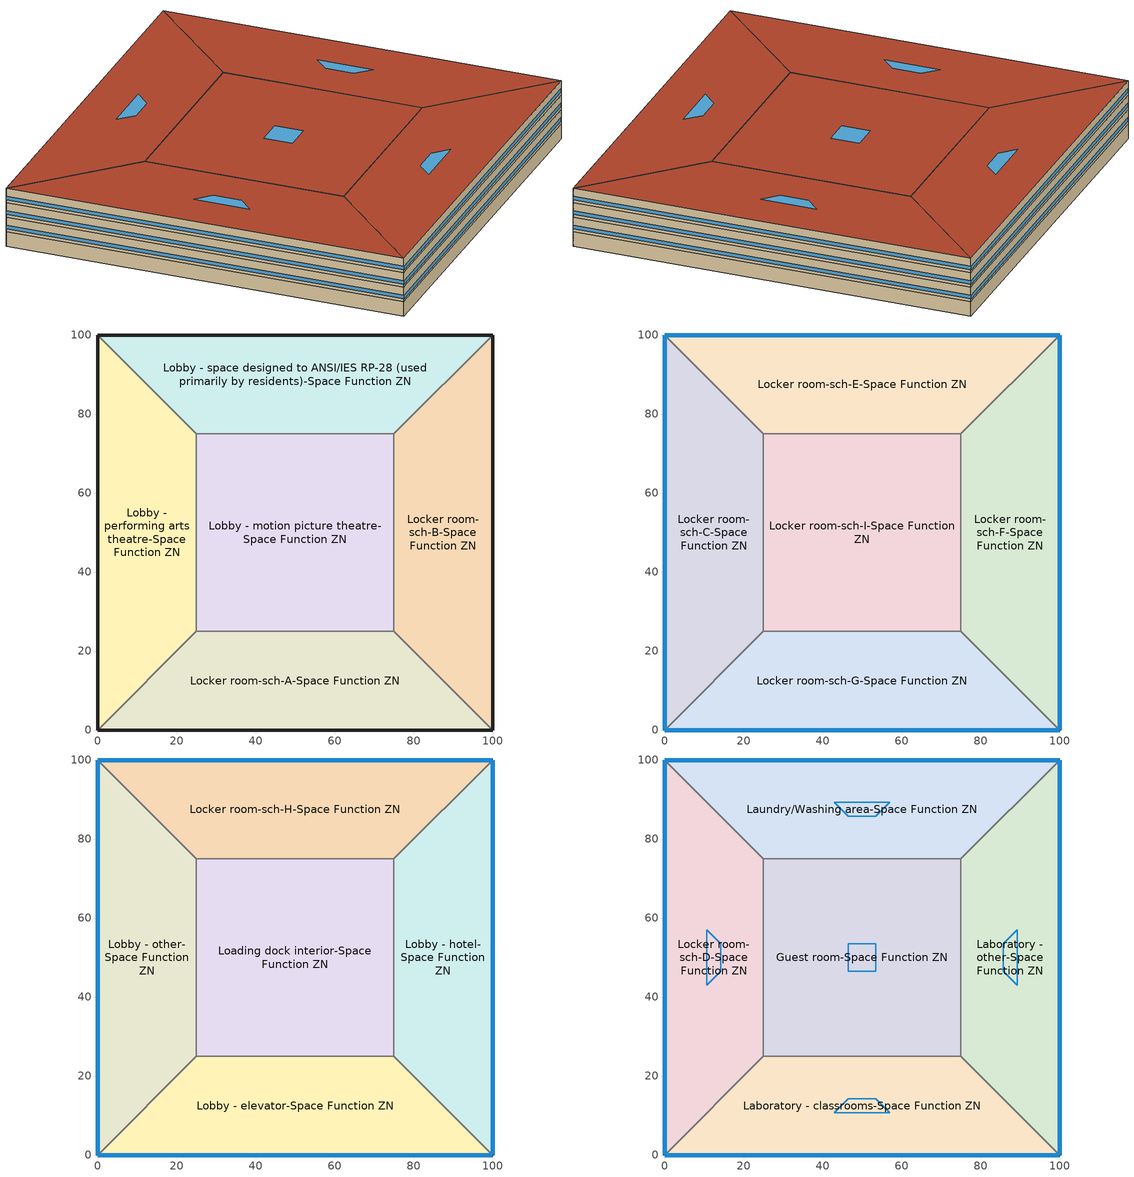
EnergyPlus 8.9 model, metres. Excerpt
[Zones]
Lobby - motion picture theatre-Space Function ZN
 floor ground (BTAP-Grnd-Floor-Mass:U-0.757): 25,25 25,75 75,75 75,25 z0
 wall to Lobby - performing arts theatre-Space Function ZN (BTAP-Int-Wall): 25,75 25,25 z0:3.8
 wall to Lobby - space designed to ANSI/IES RP-28 (used primarily by residents)-Space Function ZN (BTAP-Int-Wall): 75,75 25,75 z0:3.8
 wall to Locker room-sch-B-Space Function ZN (BTAP-Int-Wall): 75,25 75,75 z0:3.8
 wall to Locker room-sch-A-Space Function ZN (BTAP-Int-Wall): 25,25 75,25 z0:3.8
Lobby - performing arts theatre-Space Function ZN
 floor ground (BTAP-Grnd-Floor-Mass:U-0.757): 0,0 0,100 25,75 25,25 z0
 wall ground (BTAP-Grnd-Wall-Mass:U-0.284): 0,100 0,0 z0:3.8
 wall to Lobby - space designed to ANSI/IES RP-28 (used primarily by residents)-Space Function ZN (BTAP-Int-Wall): 25,75 0,100 z0:3.8
 wall to Locker room-sch-A-Space Function ZN (BTAP-Int-Wall): 0,0 25,25 z0:3.8
Lobby - space designed to ANSI/IES RP-28 (used primarily by residents)-Space Function ZN
 floor ground (BTAP-Grnd-Floor-Mass:U-0.757): 0,100 100,100 75,75 25,75 z0
 wall ground (BTAP-Grnd-Wall-Mass:U-0.284): 100,100 0,100 z0:3.8
 wall to Locker room-sch-B-Space Function ZN (BTAP-Int-Wall): 75,75 100,100 z0:3.8
Locker room-sch-A-Space Function ZN
 floor ground (BTAP-Grnd-Floor-Mass:U-0.757): 100,0 0,0 25,25 75,25 z0
 wall ground (BTAP-Grnd-Wall-Mass:U-0.284): 0,0 100,0 z0:3.8
 wall to Locker room-sch-B-Space Function ZN (BTAP-Int-Wall): 100,0 75,25 z0:3.8
Locker room-sch-B-Space Function ZN
 floor ground (BTAP-Grnd-Floor-Mass:U-0.757): 100,100 100,0 75,25 75,75 z0
 wall ground (BTAP-Grnd-Wall-Mass:U-0.284): 100,0 100,100 z0:3.8
Locker room-sch-C-Space Function ZN
 floor to Lobby - performing arts theatre-Space Function ZN (BTAP-Int-Floor): 0,0 0,100 25,75 25,25 z3.8
 wall outside (BTAP-Ext-Wall-Mass:U-0.21): 0,100 0,0 z3.8:7.6
 wall to Locker room-sch-E-Space Function ZN (BTAP-Int-Wall): 25,75 0,100 z3.8:7.6
 wall to Locker room-sch-I-Space Function ZN (BTAP-Int-Wall): 25,25 25,75 z3.8:7.6
 wall to Locker room-sch-G-Space Function ZN (BTAP-Int-Wall): 0,0 25,25 z3.8:7.6
 window (BTAP-Ext-FixedWindow:U=0.190 SHGC=0.600): 0,99.97 0,0.03 z4.56:5.51
Locker room-sch-E-Space Function ZN
 floor to Lobby - space designed to ANSI/IES RP-28 (used primarily by residents)-Space Function ZN (BTAP-Int-Floor): 0,100 100,100 75,75 25,75 z3.8
 wall outside (BTAP-Ext-Wall-Mass:U-0.21): 100,100 0,100 z3.8:7.6
 wall to Locker room-sch-F-Space Function ZN (BTAP-Int-Wall): 75,75 100,100 z3.8:7.6
 wall to Locker room-sch-I-Space Function ZN (BTAP-Int-Wall): 25,75 75,75 z3.8:7.6
 window (BTAP-Ext-FixedWindow:U=0.190 SHGC=0.600): 99.97,100 0.03,100 z4.56:5.51
Locker room-sch-F-Space Function ZN
 floor to Locker room-sch-B-Space Function ZN (BTAP-Int-Floor): 100,100 100,0 75,25 75,75 z3.8
 wall outside (BTAP-Ext-Wall-Mass:U-0.21): 100,0 100,100 z3.8:7.6
 wall to Locker room-sch-G-Space Function ZN (BTAP-Int-Wall): 75,25 100,0 z3.8:7.6
 wall to Locker room-sch-I-Space Function ZN (BTAP-Int-Wall): 75,75 75,25 z3.8:7.6
 window (BTAP-Ext-FixedWindow:U=0.190 SHGC=0.600): 100,0.03 100,99.97 z4.56:5.51
Locker room-sch-G-Space Function ZN
 floor to Locker room-sch-A-Space Function ZN (BTAP-Int-Floor): 100,0 0,0 25,25 75,25 z3.8
 wall outside (BTAP-Ext-Wall-Mass:U-0.21): 0,0 100,0 z3.8:7.6
 wall to Locker room-sch-I-Space Function ZN (BTAP-Int-Wall): 75,25 25,25 z3.8:7.6
 window (BTAP-Ext-FixedWindow:U=0.190 SHGC=0.600): 0.03,0 99.97,0 z4.56:5.51
Locker room-sch-I-Space Function ZN
 floor to Lobby - motion picture theatre-Space Function ZN (BTAP-Int-Floor): 25,25 25,75 75,75 75,25 z3.8
Loading dock interior-Space Function ZN
 floor to Locker room-sch-I-Space Function ZN (BTAP-Int-Floor): 25,25 25,75 75,75 75,25 z7.6
 wall to Lobby - other-Space Function ZN (BTAP-Int-Wall): 25,75 25,25 z7.6:11.4
 wall to Locker room-sch-H-Space Function ZN (BTAP-Int-Wall): 75,75 25,75 z7.6:11.4
 wall to Lobby - hotel-Space Function ZN (BTAP-Int-Wall): 75,25 75,75 z7.6:11.4
 wall to Lobby - elevator-Space Function ZN (BTAP-Int-Wall): 25,25 75,25 z7.6:11.4
Lobby - elevator-Space Function ZN
 floor to Locker room-sch-G-Space Function ZN (BTAP-Int-Floor): 100,0 0,0 25,25 75,25 z7.6
 wall outside (BTAP-Ext-Wall-Mass:U-0.21): 0,0 100,0 z7.6:11.4
 wall to Lobby - other-Space Function ZN (BTAP-Int-Wall): 25,25 0,0 z7.6:11.4
 wall to Lobby - hotel-Space Function ZN (BTAP-Int-Wall): 100,0 75,25 z7.6:11.4
 window (BTAP-Ext-FixedWindow:U=0.190 SHGC=0.600): 0.03,0 99.97,0 z8.36:9.31
Lobby - hotel-Space Function ZN
 floor to Locker room-sch-F-Space Function ZN (BTAP-Int-Floor): 100,100 100,0 75,25 75,75 z7.6
 wall outside (BTAP-Ext-Wall-Mass:U-0.21): 100,0 100,100 z7.6:11.4
 wall to Locker room-sch-H-Space Function ZN (BTAP-Int-Wall): 100,100 75,75 z7.6:11.4
 window (BTAP-Ext-FixedWindow:U=0.190 SHGC=0.600): 100,0.03 100,99.97 z8.36:9.31
Lobby - other-Space Function ZN
 floor to Locker room-sch-C-Space Function ZN (BTAP-Int-Floor): 0,0 0,100 25,75 25,25 z7.6
 wall outside (BTAP-Ext-Wall-Mass:U-0.21): 0,100 0,0 z7.6:11.4
 wall to Locker room-sch-H-Space Function ZN (BTAP-Int-Wall): 25,75 0,100 z7.6:11.4
 window (BTAP-Ext-FixedWindow:U=0.190 SHGC=0.600): 0,99.97 0,0.03 z8.36:9.31
Locker room-sch-H-Space Function ZN
 floor to Locker room-sch-E-Space Function ZN (BTAP-Int-Floor): 0,100 100,100 75,75 25,75 z7.6
 wall outside (BTAP-Ext-Wall-Mass:U-0.21): 100,100 0,100 z7.6:11.4
 window (BTAP-Ext-FixedWindow:U=0.190 SHGC=0.600): 99.97,100 0.03,100 z8.36:9.31
Guest room-Space Function ZN
 floor to Loading dock interior-Space Function ZN (BTAP-Int-Floor): 25,25 25,75 75,75 75,25 z11.4
 wall to Locker room-sch-D-Space Function ZN (BTAP-Int-Wall): 25,75 25,25 z11.4:15.2
 wall to Laundry/Washing area-Space Function ZN (BTAP-Int-Wall): 75,75 25,75 z11.4:15.2
 wall to Laboratory - other-Space Function ZN (BTAP-Int-Wall): 75,25 75,75 z11.4:15.2
 wall to Laboratory - classrooms-Space Function ZN (BTAP-Int-Wall): 25,25 75,25 z11.4:15.2
 roof outside (BTAP-Ext-Roof-Metal:U-0.138): 75,25 75,75 25,75 25,25 z15.2
 skylight (BTAP-Ext-Skylights:U=0.190 SHGC=0.600): 53.54,46.46 53.54,53.54 46.46,53.54 46.46,46.46 z15.2
Laboratory - classrooms-Space Function ZN
 floor to Lobby - elevator-Space Function ZN (BTAP-Int-Floor): 100,0 0,0 25,25 75,25 z11.4
 wall outside (BTAP-Ext-Wall-Mass:U-0.21): 0,0 100,0 z11.4:15.2
 wall to Locker room-sch-D-Space Function ZN (BTAP-Int-Wall): 25,25 0,0 z11.4:15.2
 wall to Laboratory - other-Space Function ZN (BTAP-Int-Wall): 100,0 75,25 z11.4:15.2
 window (BTAP-Ext-FixedWindow:U=0.190 SHGC=0.600): 0.03,0 99.97,0 z12.16:13.11
 roof outside (BTAP-Ext-Roof-Metal:U-0.138): 75,25 25,25 0,0 100,0 z15.2
 skylight (BTAP-Ext-Skylights:U=0.190 SHGC=0.600): 53.54,14.27 46.46,14.27 42.93,10.73 57.07,10.73 z15.2
Laboratory - other-Space Function ZN
 floor to Lobby - hotel-Space Function ZN (BTAP-Int-Floor): 100,100 100,0 75,25 75,75 z11.4
 wall outside (BTAP-Ext-Wall-Mass:U-0.21): 100,0 100,100 z11.4:15.2
 wall to Laundry/Washing area-Space Function ZN (BTAP-Int-Wall): 100,100 75,75 z11.4:15.2
 window (BTAP-Ext-FixedWindow:U=0.190 SHGC=0.600): 100,0.03 100,99.97 z12.16:13.11
 roof outside (BTAP-Ext-Roof-Metal:U-0.138): 75,75 75,25 100,0 100,100 z15.2
 skylight (BTAP-Ext-Skylights:U=0.190 SHGC=0.600): 85.73,53.54 85.73,46.46 89.27,42.93 89.27,57.07 z15.2
Laundry/Washing area-Space Function ZN
 floor to Locker room-sch-H-Space Function ZN (BTAP-Int-Floor): 0,100 100,100 75,75 25,75 z11.4
 wall outside (BTAP-Ext-Wall-Mass:U-0.21): 100,100 0,100 z11.4:15.2
 wall to Locker room-sch-D-Space Function ZN (BTAP-Int-Wall): 0,100 25,75 z11.4:15.2
 window (BTAP-Ext-FixedWindow:U=0.190 SHGC=0.600): 99.97,100 0.03,100 z12.16:13.11
 roof outside (BTAP-Ext-Roof-Metal:U-0.138): 25,75 75,75 100,100 0,100 z15.2
 skylight (BTAP-Ext-Skylights:U=0.190 SHGC=0.600): 46.46,85.73 53.54,85.73 57.07,89.27 42.93,89.27 z15.2
Locker room-sch-D-Space Function ZN
 floor to Lobby - other-Space Function ZN (BTAP-Int-Floor): 0,0 0,100 25,75 25,25 z11.4
 wall outside (BTAP-Ext-Wall-Mass:U-0.21): 0,100 0,0 z11.4:15.2
 window (BTAP-Ext-FixedWindow:U=0.190 SHGC=0.600): 0,99.97 0,0.03 z12.16:13.11
 roof outside (BTAP-Ext-Roof-Metal:U-0.138): 25,25 25,75 0,100 0,0 z15.2
 skylight (BTAP-Ext-Skylights:U=0.190 SHGC=0.600): 14.27,46.46 14.27,53.54 10.73,57.07 10.73,42.93 z15.2
[Building]
Building 1
[Site:Location]
Fort McMurray AP_AB_CAN: Latitude {deg}=56.653; Longitude {deg}=-111.223; Time Zone {hr}=-7; Elevation {m}=369.1
[Site:GroundTemperature:BuildingSurface]
19.527, 19.502, 19.536, 19.598, 20.002, 21.64, 22.225, 22.375, 21.449, 20.121, 19.802, 19.633
[Site:WaterMainsTemperature]
Calculation Method=Correlation; Annual Average Outdoor Air Temperature {C}=1.875; Maximum Difference In Monthly Average Outdoor Air Temperatures {deltaC}=34.4
[SizingPeriod:DesignDay] Day of Month=21; Dry-Bulb Temperature Range Modifier Type=DefaultMultipliers; Humidity Condition Type=Wetbulb; Barometric Pressure {Pa}=96969; Rain Indicator=No; Snow Indicator=No; Daylight Saving Time Indicator=No
Name | Month | Day Type | Maximum Dry-Bulb Temperature {C} | Daily Dry-Bulb Temperature Range {deltaC} | Wetbulb or DewPoint at Maximum Dry-Bulb {C} | Wind Speed {m/s} | Wind Direction {deg} | Solar Model Indicator | ASHRAE Clear Sky Optical Depth for Beam Irradiance (taub) | ASHRAE Clear Sky Optical Depth for Diffuse Irradiance (taud) | Sky Clearness
Fort McMurray AP Ann Clg .4% Condns DB=>MWB | 7 | SummerDesignDay | 28.9 | 12.4 | 17.8 | 3.7 | 250 | ASHRAETau | 0.377 | 2.403
Fort McMurray AP Ann Htg 99.6% Condns DB | 1 | WinterDesignDay | -36.2 | 0 | -36.2 | 1 | 90 | ASHRAEClearSky |  |  | 0
[Material] Thermal Absorptance=0.9
Name | Roughness | Thickness {m} | Conductivity {W/m-K} | Density {kg/m3} | Specific Heat {J/kg-K} | Solar Absorptance | Visible Absorptance
1/2IN Gypsum 1 | Smooth | 0.0127 | 0.16 | 784.9 | 830 | 0.4 | 0.4
100mm Normalweight concrete floor 1 | MediumSmooth | 0.1016 | 2.31 | 2322 | 832 | 0.7 | 0.7
1IN Stucco 1 | Smooth | 0.0253 | 0.6918 | 1858 | 837 | 0.7 | 0.92
6 in. Normalweight Concrete Floor 1; 6 in. Normalweight Concrete Floor 2 | MediumRough | 0.1524 | 2.31 | 2322 | 832 | 0.7 | 0.7
8IN CONCRETE HW RefBldg 1 | Rough | 0.2032 | 1.311 | 2240 | 836.8 | 0.7 | 0.7
G01 13mm gypsum board 1 | Smooth | 0.0127 | 0.16 | 800 | 1090 | 0.7 | 0.5
Metal Roof Surface 1 | Smooth | 0.0008 | 45.28 | 7824 | 500 | 0.7 | 0.7
[Material:NoMass] Roughness=Smooth; Thermal Absorptance=0.9; Solar Absorptance=0.7
Name | Thermal Resistance {m2-K/W} | Visible Absorptance
Typical Carpet Pad | 0.21648 | 0.8
Typical Carpet Pad 2 | 1.25503 | 0.8
Typical Carpet Pad 3 | 3.45515 | 0.8
Typical Insulation 2 | 4.49096 | 0.7
Typical Insulation 3 | 7.24636 | 0.7
[WindowMaterial:SimpleGlazingSystem]
SimpleGlazing:U=0.190 SHGC=0.600: U-Factor {W/m2-K}=1.9; Solar Heat Gain Coefficient=0.6; Visible Transmittance=0.21
[Construction]
BTAP-Ext-FixedWindow:U=0.190 SHGC=0.600; BTAP-Ext-Skylights:U=0.190 SHGC=0.600: SimpleGlazing:U=0.190 SHGC=0.600
BTAP-Ext-Roof-Metal:U-0.138: Metal Roof Surface 1, Typical Insulation 3
BTAP-Ext-Wall-Mass:U-0.21: 1IN Stucco 1, 8IN CONCRETE HW RefBldg 1, Typical Insulation 2, 1/2IN Gypsum 1
BTAP-Grnd-Floor-Mass:U-0.757: 6 in. Normalweight Concrete Floor 1, Typical Carpet Pad 2
BTAP-Grnd-Wall-Mass:U-0.284: 6 in. Normalweight Concrete Floor 2, Typical Carpet Pad 3
BTAP-Int-Floor: 100mm Normalweight concrete floor 1, Typical Carpet Pad
BTAP-Int-Wall: G01 13mm gypsum board 1, G01 13mm gypsum board 1
[Zone]
Guest room-Space Function ZN; Laboratory - classrooms-Space Function ZN; Laboratory - other-Space Function ZN; Laundry/Washing area-Space Function ZN; Loading dock interior-Space Function ZN; Lobby - elevator-Space Function ZN; Lobby - hotel-Space Function ZN; Lobby - motion picture theatre-Space Function ZN; Lobby - other-Space Function ZN; Lobby - performing arts theatre-Space Function ZN; Lobby - space designed to ANSI/IES RP-28 (used primarily by residents)-Space Function ZN; Locker room-sch-A-Space Function ZN; Locker room-sch-B-Space Function ZN; Locker room-sch-C-Space Function ZN; Locker room-sch-D-Space Function ZN; Locker room-sch-E-Space Function ZN; Locker room-sch-F-Space Function ZN; Locker room-sch-G-Space Function ZN; Locker room-sch-H-Space Function ZN; Locker room-sch-I-Space Function ZN
[ZoneInfiltration:DesignFlowRate] Schedule=Always On Discrete; Design Flow Rate Calculation Method=Flow/ExteriorArea; Flow per Exterior Surface Area {m3/s-m2}=0.00025; Constant Term Coefficient=0; Temperature Term Coefficient=0; Velocity Term Coefficient=0.224; Velocity Squared Term Coefficient=0
Name | Zone or ZoneList
Guest room-Space Function Infiltration | Guest room-Space Function ZN
Laboratory - classrooms-Space Function Infiltration | Laboratory - classrooms-Space Function ZN
Laboratory - other-Space Function Infiltration | Laboratory - other-Space Function ZN
Laundry/Washing area-Space Function Infiltration | Laundry/Washing area-Space Function ZN
Lobby - elevator-Space Function Infiltration | Lobby - elevator-Space Function ZN
Lobby - hotel-Space Function Infiltration | Lobby - hotel-Space Function ZN
Lobby - other-Space Function Infiltration | Lobby - other-Space Function ZN
Locker room-sch-C-Space Function Infiltration | Locker room-sch-C-Space Function ZN
Locker room-sch-D-Space Function Infiltration | Locker room-sch-D-Space Function ZN
Locker room-sch-E-Space Function Infiltration | Locker room-sch-E-Space Function ZN
Locker room-sch-F-Space Function Infiltration | Locker room-sch-F-Space Function ZN
Locker room-sch-G-Space Function Infiltration | Locker room-sch-G-Space Function ZN
Locker room-sch-H-Space Function Infiltration | Locker room-sch-H-Space Function ZN
[ZoneControl:Thermostat] Control Object Type 1=ThermostatSetpoint:DualSetpoint
Name | Zone or ZoneList | Control Type Schedule | Control Name 1
Guest room-Space Function ZN Thermostat | Guest room-Space Function ZN | Guest room-Space Function ZN Thermostat Schedule | Space Function Guest room Thermostat 1
Laboratory - classrooms-Space Function ZN Thermostat | Laboratory - classrooms-Space Function ZN | Laboratory - classrooms-Space Function ZN Thermostat Schedule | Space Function Laboratory - classrooms Thermostat 1
Laboratory - other-Space Function ZN Thermostat | Laboratory - other-Space Function ZN | Laboratory - other-Space Function ZN Thermostat Schedule | Space Function Laboratory - other Thermostat 1
Laundry/Washing area-Space Function ZN Thermostat | Laundry/Washing area-Space Function ZN | Laundry/Washing area-Space Function ZN Thermostat Schedule | Space Function Laundry/Washing area Thermostat 1
Loading dock interior-Space Function ZN Thermostat | Loading dock interior-Space Function ZN | Loading dock interior-Space Function ZN Thermostat Schedule | Space Function Loading dock interior Thermostat 1
Lobby - elevator-Space Function ZN Thermostat | Lobby - elevator-Space Function ZN | Lobby - elevator-Space Function ZN Thermostat Schedule | Space Function Lobby - elevator Thermostat 1
Lobby - hotel-Space Function ZN Thermostat | Lobby - hotel-Space Function ZN | Lobby - hotel-Space Function ZN Thermostat Schedule | Space Function Lobby - hotel Thermostat 1
Lobby - motion picture theatre-Space Function ZN Thermostat | Lobby - motion picture theatre-Space Function ZN | Lobby - motion picture theatre-Space Function ZN Thermostat Schedule | Space Function Lobby - motion picture theatre Thermostat 1
Lobby - other-Space Function ZN Thermostat | Lobby - other-Space Function ZN | Lobby - other-Space Function ZN Thermostat Schedule | Space Function Lobby - other Thermostat 1
Lobby - performing arts theatre-Space Function ZN Thermostat | Lobby - performing arts theatre-Space Function ZN | Lobby - performing arts theatre-Space Function ZN Thermostat Schedule | Space Function Lobby - performing arts theatre Thermostat 1
Lobby - space designed to ANSI/IES RP-28 (used primarily by residents)-Space Function ZN Thermostat | Lobby - space designed to ANSI/IES RP-28 (used primarily by residents)-Space Function ZN | Lobby - space designed to ANSI/IES RP-28 (used primarily by residents)-Space Function ZN Thermostat Schedule | Space Function Lobby - space designed to ANSI/IES RP-28 (used primarily by residents) Thermostat 1
Locker room-sch-A-Space Function ZN Thermostat | Locker room-sch-A-Space Function ZN | Locker room-sch-A-Space Function ZN Thermostat Schedule | Space Function Locker room-sch-A Thermostat 1
Locker room-sch-B-Space Function ZN Thermostat | Locker room-sch-B-Space Function ZN | Locker room-sch-B-Space Function ZN Thermostat Schedule | Space Function Locker room-sch-B Thermostat 1
Locker room-sch-C-Space Function ZN Thermostat | Locker room-sch-C-Space Function ZN | Locker room-sch-C-Space Function ZN Thermostat Schedule | Space Function Locker room-sch-C Thermostat 1
Locker room-sch-D-Space Function ZN Thermostat | Locker room-sch-D-Space Function ZN | Locker room-sch-D-Space Function ZN Thermostat Schedule | Space Function Locker room-sch-D Thermostat 1
Locker room-sch-E-Space Function ZN Thermostat | Locker room-sch-E-Space Function ZN | Locker room-sch-E-Space Function ZN Thermostat Schedule | Space Function Locker room-sch-E Thermostat 1
Locker room-sch-F-Space Function ZN Thermostat | Locker room-sch-F-Space Function ZN | Locker room-sch-F-Space Function ZN Thermostat Schedule | Space Function Locker room-sch-F Thermostat 1
Locker room-sch-G-Space Function ZN Thermostat | Locker room-sch-G-Space Function ZN | Locker room-sch-G-Space Function ZN Thermostat Schedule | Space Function Locker room-sch-G Thermostat 1
Locker room-sch-H-Space Function ZN Thermostat | Locker room-sch-H-Space Function ZN | Locker room-sch-H-Space Function ZN Thermostat Schedule | Space Function Locker room-sch-H Thermostat 1
Locker room-sch-I-Space Function ZN Thermostat | Locker room-sch-I-Space Function ZN | Locker room-sch-I-Space Function ZN Thermostat Schedule | Space Function Locker room-sch-I Thermostat 1
[ThermostatSetpoint:DualSetpoint]
Name | Heating Setpoint Temperature Schedule | Cooling Setpoint Temperature Schedule
Space Function Guest room Thermostat 1; Space Function Locker room-sch-F Thermostat 1 | NECB-F-Thermostat Setpoint-Heating | NECB-F-Thermostat Setpoint-Cooling
Space Function Laboratory - classrooms Thermostat 1; Space Function Locker room-sch-D Thermostat 1 | NECB-D-Thermostat Setpoint-Heating | NECB-D-Thermostat Setpoint-Cooling
Space Function Laboratory - other Thermostat 1; Space Function Locker room-sch-A Thermostat 1 | NECB-A-Thermostat Setpoint-Heating | NECB-A-Thermostat Setpoint-Cooling
Space Function Laundry/Washing area Thermostat 1; Space Function Lobby - elevator Thermostat 1; Space Function Lobby - motion picture theatre Thermostat 1; Space Function Lobby - other Thermostat 1; Space Function Lobby - performing arts theatre Thermostat 1; Space Function Locker room-sch-C Thermostat 1 | NECB-C-Thermostat Setpoint-Heating | NECB-C-Thermostat Setpoint-Cooling
Space Function Loading dock interior Thermostat 1; Space Function Lobby - hotel Thermostat 1; Space Function Locker room-sch-H Thermostat 1 | NECB-H-Thermostat Setpoint-Heating | NECB-H-Thermostat Setpoint-Cooling
Space Function Lobby - space designed to ANSI/IES RP-28 (used primarily by residents) Thermostat 1; Space Function Locker room-sch-B Thermostat 1 | NECB-B-Thermostat Setpoint-Heating | NECB-B-Thermostat Setpoint-Cooling
Space Function Locker room-sch-E Thermostat 1 | NECB-E-Thermostat Setpoint-Heating | NECB-E-Thermostat Setpoint-Cooling
Space Function Locker room-sch-G Thermostat 1 | NECB-G-Thermostat Setpoint-Heating | NECB-G-Thermostat Setpoint-Cooling
Space Function Locker room-sch-I Thermostat 1 | NECB-I-Thermostat Setpoint-Heating | NECB-I-Thermostat Setpoint-Cooling
[ZoneHVAC:IdealLoadsAirSystem]
Name | Design Specification Outdoor Air Object
Zone HVAC Ideal Loads Air System 1 | Space Function Guest room Ventilation
Zone HVAC Ideal Loads Air System 2 | Space Function Laboratory - classrooms Ventilation
Zone HVAC Ideal Loads Air System 3 | Space Function Laboratory - other Ventilation
Zone HVAC Ideal Loads Air System 4 | Space Function Laundry/Washing area Ventilation
Zone HVAC Ideal Loads Air System 5 | Space Function Loading dock interior Ventilation
Zone HVAC Ideal Loads Air System 6 | Space Function Lobby - elevator Ventilation
Zone HVAC Ideal Loads Air System 7 | Space Function Lobby - hotel Ventilation
Zone HVAC Ideal Loads Air System 8 | Space Function Lobby - motion picture theatre Ventilation
Zone HVAC Ideal Loads Air System 9 | Space Function Lobby - other Ventilation
Zone HVAC Ideal Loads Air System 10 | Space Function Lobby - performing arts theatre Ventilation
Zone HVAC Ideal Loads Air System 11 | Space Function Lobby - space designed to ANSI/IES RP-28 (used primarily by residents) Ventilation
Zone HVAC Ideal Loads Air System 12 | Space Function Locker room-sch-A Ventilation
Zone HVAC Ideal Loads Air System 13 | Space Function Locker room-sch-B Ventilation
Zone HVAC Ideal Loads Air System 14 | Space Function Locker room-sch-C Ventilation
Zone HVAC Ideal Loads Air System 15 | Space Function Locker room-sch-D Ventilation
Zone HVAC Ideal Loads Air System 16 | Space Function Locker room-sch-E Ventilation
Zone HVAC Ideal Loads Air System 17 | Space Function Locker room-sch-F Ventilation
Zone HVAC Ideal Loads Air System 18 | Space Function Locker room-sch-G Ventilation
Zone HVAC Ideal Loads Air System 19 | Space Function Locker room-sch-H Ventilation
Zone HVAC Ideal Loads Air System 20 | Space Function Locker room-sch-I Ventilation
[DesignSpecification:OutdoorAir] Outdoor Air Method=Sum; Outdoor Air Flow per Person {m3/s-person}=0; Outdoor Air Flow per Zone {m3/s}=0; Outdoor Air Flow Air Changes per Hour {1/hr}=0
Name | Outdoor Air Flow per Zone Floor Area {m3/s-m2}
Space Function Guest room Ventilation | 0.0005588
Space Function Laboratory - classrooms Ventilation; Space Function Laboratory - other Ventilation | 0.0021844
Space Function Laundry/Washing area Ventilation | 0.00084836
Space Function Loading dock interior Ventilation | 0.0007112
Space Function Lobby - elevator Ventilation | 0.00404876
Space Function Lobby - hotel Ventilation | 0.00143764
Space Function Lobby - motion picture theatre Ventilation; Space Function Lobby - other Ventilation; Space Function Lobby - performing arts theatre Ventilation; Space Function Lobby - space designed to ANSI/IES RP-28 (used primarily by residents) Ventilation | 0.0041148
Space Function Locker room-sch-A Ventilation; Space Function Locker room-sch-B Ventilation; Space Function Locker room-sch-C Ventilation; Space Function Locker room-sch-D Ventilation; Space Function Locker room-sch-E Ventilation; Space Function Locker room-sch-F Ventilation; Space Function Locker room-sch-G Ventilation; Space Function Locker room-sch-H Ventilation; Space Function Locker room-sch-I Ventilation | 0.00127
[Zone equipment]
Guest room-Space Function ZN: Zone HVAC Ideal Loads Air System 1
Laboratory - classrooms-Space Function ZN: Zone HVAC Ideal Loads Air System 2
Laboratory - other-Space Function ZN: Zone HVAC Ideal Loads Air System 3
Laundry/Washing area-Space Function ZN: Zone HVAC Ideal Loads Air System 4
Loading dock interior-Space Function ZN: Zone HVAC Ideal Loads Air System 5
Lobby - elevator-Space Function ZN: Zone HVAC Ideal Loads Air System 6
Lobby - hotel-Space Function ZN: Zone HVAC Ideal Loads Air System 7
Lobby - motion picture theatre-Space Function ZN: Zone HVAC Ideal Loads Air System 8
Lobby - other-Space Function ZN: Zone HVAC Ideal Loads Air System 9
Lobby - performing arts theatre-Space Function ZN: Zone HVAC Ideal Loads Air System 10
Lobby - space designed to ANSI/IES RP-28 (used primarily by residents)-Space Function ZN: Zone HVAC Ideal Loads Air System 11
Locker room-sch-A-Space Function ZN: Zone HVAC Ideal Loads Air System 12
Locker room-sch-B-Space Function ZN: Zone HVAC Ideal Loads Air System 13
Locker room-sch-C-Space Function ZN: Zone HVAC Ideal Loads Air System 14
Locker room-sch-D-Space Function ZN: Zone HVAC Ideal Loads Air System 15
Locker room-sch-E-Space Function ZN: Zone HVAC Ideal Loads Air System 16
Locker room-sch-F-Space Function ZN: Zone HVAC Ideal Loads Air System 17
Locker room-sch-G-Space Function ZN: Zone HVAC Ideal Loads Air System 18
Locker room-sch-H-Space Function ZN: Zone HVAC Ideal Loads Air System 19
Locker room-sch-I-Space Function ZN: Zone HVAC Ideal Loads Air System 20
[Sizing:Zone] Zone Cooling Design Supply Air Temperature Input Method=SupplyAirTemperature; Zone Cooling Design Supply Air Temperature {C}=14; Zone Cooling Design Supply Air Temperature Difference {deltaC}=11.11; Zone Heating Design Supply Air Temperature Input Method=SupplyAirTemperature; Zone Heating Design Supply Air Temperature {C}=40; Zone Heating Design Supply Air Temperature Difference {deltaC}=11.11; Zone Cooling Design Supply Air Humidity Ratio {kgWater/kgDryAir}=0.0085; Zone Heating Design Supply Air Humidity Ratio {kgWater/kgDryAir}=0.008; Cooling Design Air Flow Method=DesignDay; Cooling Design Air Flow Rate {m3/s}=0; Cooling Minimum Air Flow per Zone Floor Area {m3/s-m2}=0.000762; Cooling Minimum Air Flow {m3/s}=0; Cooling Minimum Air Flow Fraction=0; Heating Design Air Flow Method=DesignDay; Heating Design Air Flow Rate {m3/s}=0; Heating Maximum Air Flow per Zone Floor Area {m3/s-m2}=0.002032; Heating Maximum Air Flow {m3/s}=0.141576; Heating Maximum Air Flow Fraction=0.3; Account for Dedicated Outdoor Air System=No
Name | Design Specification Outdoor Air Object | Design Specification Zone Air Distribution Object
Guest room-Space Function ZN | Space Function Guest room Ventilation | Guest room-Space Function ZN Design Spec Zone Air Dist
Laboratory - classrooms-Space Function ZN | Space Function Laboratory - classrooms Ventilation | Laboratory - classrooms-Space Function ZN Design Spec Zone Air Dist
Laboratory - other-Space Function ZN | Space Function Laboratory - other Ventilation | Laboratory - other-Space Function ZN Design Spec Zone Air Dist
Laundry/Washing area-Space Function ZN | Space Function Laundry/Washing area Ventilation | Laundry/Washing area-Space Function ZN Design Spec Zone Air Dist
Loading dock interior-Space Function ZN | Space Function Loading dock interior Ventilation | Loading dock interior-Space Function ZN Design Spec Zone Air Dist
Lobby - elevator-Space Function ZN | Space Function Lobby - elevator Ventilation | Lobby - elevator-Space Function ZN Design Spec Zone Air Dist
Lobby - hotel-Space Function ZN | Space Function Lobby - hotel Ventilation | Lobby - hotel-Space Function ZN Design Spec Zone Air Dist
Lobby - motion picture theatre-Space Function ZN | Space Function Lobby - motion picture theatre Ventilation | Lobby - motion picture theatre-Space Function ZN Design Spec Zone Air Dist
Lobby - other-Space Function ZN | Space Function Lobby - other Ventilation | Lobby - other-Space Function ZN Design Spec Zone Air Dist
Lobby - performing arts theatre-Space Function ZN | Space Function Lobby - performing arts theatre Ventilation | Lobby - performing arts theatre-Space Function ZN Design Spec Zone Air Dist
Lobby - space designed to ANSI/IES RP-28 (used primarily by residents)-Space Function ZN | Space Function Lobby - space designed to ANSI/IES RP-28 (used primarily by residents) Ventilation | Lobby - space designed to ANSI/IES RP-28 (used primarily by residents)-Space Function ZN Design Spec Zone Air Dist
Locker room-sch-A-Space Function ZN | Space Function Locker room-sch-A Ventilation | Locker room-sch-A-Space Function ZN Design Spec Zone Air Dist
Locker room-sch-B-Space Function ZN | Space Function Locker room-sch-B Ventilation | Locker room-sch-B-Space Function ZN Design Spec Zone Air Dist
Locker room-sch-C-Space Function ZN | Space Function Locker room-sch-C Ventilation | Locker room-sch-C-Space Function ZN Design Spec Zone Air Dist
Locker room-sch-D-Space Function ZN | Space Function Locker room-sch-D Ventilation | Locker room-sch-D-Space Function ZN Design Spec Zone Air Dist
Locker room-sch-E-Space Function ZN | Space Function Locker room-sch-E Ventilation | Locker room-sch-E-Space Function ZN Design Spec Zone Air Dist
Locker room-sch-F-Space Function ZN | Space Function Locker room-sch-F Ventilation | Locker room-sch-F-Space Function ZN Design Spec Zone Air Dist
Locker room-sch-G-Space Function ZN | Space Function Locker room-sch-G Ventilation | Locker room-sch-G-Space Function ZN Design Spec Zone Air Dist
Locker room-sch-H-Space Function ZN | Space Function Locker room-sch-H Ventilation | Locker room-sch-H-Space Function ZN Design Spec Zone Air Dist
Locker room-sch-I-Space Function ZN | Space Function Locker room-sch-I Ventilation | Locker room-sch-I-Space Function ZN Design Spec Zone Air Dist
[DesignSpecification:ZoneAirDistribution] Zone Air Distribution Effectiveness in Cooling Mode=1; Zone Air Distribution Effectiveness in Heating Mode=1
Guest room-Space Function ZN Design Spec Zone Air Dist; Laboratory - classrooms-Space Function ZN Design Spec Zone Air Dist; Laboratory - other-Space Function ZN Design Spec Zone Air Dist; Laundry/Washing area-Space Function ZN Design Spec Zone Air Dist; Loading dock interior-Space Function ZN Design Spec Zone Air Dist; Lobby - elevator-Space Function ZN Design Spec Zone Air Dist; Lobby - hotel-Space Function ZN Design Spec Zone Air Dist; Lobby - motion picture theatre-Space Function ZN Design Spec Zone Air Dist; Lobby - other-Space Function ZN Design Spec Zone Air Dist; Lobby - performing arts theatre-Space Function ZN Design Spec Zone Air Dist; Lobby - space designed to ANSI/IES RP-28 (used primarily by residents)-Space Function ZN Design Spec Zone Air Dist; Locker room-sch-A-Space Function ZN Design Spec Zone Air Dist; Locker room-sch-B-Space Function ZN Design Spec Zone Air Dist; Locker room-sch-C-Space Function ZN Design Spec Zone Air Dist; Locker room-sch-D-Space Function ZN Design Spec Zone Air Dist; Locker room-sch-E-Space Function ZN Design Spec Zone Air Dist; Locker room-sch-F-Space Function ZN Design Spec Zone Air Dist; Locker room-sch-G-Space Function ZN Design Spec Zone Air Dist; Locker room-sch-H-Space Function ZN Design Spec Zone Air Dist; Locker room-sch-I-Space Function ZN Design Spec Zone Air Dist
[Schedule:Compact]
Guest room-Space Function ZN Thermostat Schedule; Laboratory - classrooms-Space Function ZN Thermostat Schedule; Laboratory - other-Space Function ZN Thermostat Schedule; Laundry/Washing area-Space Function ZN Thermostat Schedule; Loading dock interior-Space Function ZN Thermostat Schedule; Lobby - elevator-Space Function ZN Thermostat Schedule; Lobby - hotel-Space Function ZN Thermostat Schedule; Lobby - motion picture theatre-Space Function ZN Thermostat Schedule; Lobby - other-Space Function ZN Thermostat Schedule; Lobby - performing arts theatre-Space Function ZN Thermostat Schedule; Lobby - space designed to ANSI/IES RP-28 (used primarily by residents)-Space Function ZN Thermostat Schedule; Locker room-sch-A-Space Function ZN Thermostat Schedule; Locker room-sch-B-Space Function ZN Thermostat Schedule; Locker room-sch-C-Space Function ZN Thermostat Schedule; Locker room-sch-D-Space Function ZN Thermostat Schedule; Locker room-sch-E-Space Function ZN Thermostat Schedule; Locker room-sch-F-Space Function ZN Thermostat Schedule; Locker room-sch-G-Space Function ZN Thermostat Schedule; Locker room-sch-H-Space Function ZN Thermostat Schedule; Locker room-sch-I-Space Function ZN Thermostat Schedule: Through: 12/31, For: AllDays, Until: 24:00, 4
[Schedule:Day:Interval]
NECB-F-Thermostat Setpoint-Heating Sun|Hol Day; NECB-F-Thermostat Setpoint-Heating Default|Wkdy Day; NECB-F-Thermostat Setpoint-Heating Sat Day; NECB-F-Thermostat Setpoint-Heating Default; NECB-H-Thermostat Setpoint-Heating Sun|Hol Day; NECB-H-Thermostat Setpoint-Heating Default|Wkdy Day; NECB-H-Thermostat Setpoint-Heating Sat Day; NECB-H-Thermostat Setpoint-Heating Default; NECB-G-Thermostat Setpoint-Heating Sun|Hol Day; NECB-G-Thermostat Setpoint-Heating Default|Wkdy Day; NECB-G-Thermostat Setpoint-Heating Sat Day; NECB-G-Thermostat Setpoint-Heating Default: No, 01:00, 22, 07:00, 18, 08:00, 20, 24:00, 22
NECB-F-Thermostat Setpoint-Cooling Sun|Hol Day; NECB-F-Thermostat Setpoint-Cooling Default|Wkdy Day; NECB-F-Thermostat Setpoint-Cooling Sat Day; NECB-F-Thermostat Setpoint-Cooling Default; NECB-H-Thermostat Setpoint-Cooling Sun|Hol Day; NECB-H-Thermostat Setpoint-Cooling Default|Wkdy Day; NECB-H-Thermostat Setpoint-Cooling Sat Day; NECB-H-Thermostat Setpoint-Cooling Default; NECB-G-Thermostat Setpoint-Cooling Sun|Hol Day; NECB-G-Thermostat Setpoint-Cooling Default|Wkdy Day; NECB-G-Thermostat Setpoint-Cooling Sat Day; NECB-G-Thermostat Setpoint-Cooling Default: No, 24:00, 24
NECB-D-Thermostat Setpoint-Heating Sun|Hol Day; NECB-D-Thermostat Setpoint-Heating Sat Day; NECB-A-Thermostat Setpoint-Heating Sun|Hol Day; NECB-A-Thermostat Setpoint-Heating Sat Day; NECB-E-Thermostat Setpoint-Heating Sun|Hol Day: No, 24:00, 18
NECB-D-Thermostat Setpoint-Heating Default|Wkdy Day; NECB-D-Thermostat Setpoint-Heating Default: No, 07:00, 18, 08:00, 20, 23:00, 22, 24:00, 18
NECB-D-Thermostat Setpoint-Cooling Sun|Hol Day; NECB-D-Thermostat Setpoint-Cooling Sat Day; NECB-A-Thermostat Setpoint-Cooling Sun|Hol Day; NECB-A-Thermostat Setpoint-Cooling Sat Day; NECB-E-Thermostat Setpoint-Cooling Sun|Hol Day: No, 24:00, 35
NECB-D-Thermostat Setpoint-Cooling Default|Wkdy Day; NECB-D-Thermostat Setpoint-Cooling Default: No, 07:00, 35, 23:00, 24, 24:00, 35
NECB-A-Thermostat Setpoint-Heating Default|Wkdy Day; NECB-A-Thermostat Setpoint-Heating Default: No, 06:00, 18, 07:00, 20, 21:00, 22, 24:00, 18
NECB-A-Thermostat Setpoint-Cooling Default|Wkdy Day; NECB-A-Thermostat Setpoint-Cooling Default: No, 06:00, 35, 21:00, 24, 24:00, 35
NECB-C-Thermostat Setpoint-Heating Sun|Hol Day: No, 09:00, 18, 10:00, 20, 19:00, 22, 24:00, 18
NECB-C-Thermostat Setpoint-Heating Default|Wkdy Day; NECB-C-Thermostat Setpoint-Heating Sat Day; NECB-C-Thermostat Setpoint-Heating Default: No, 07:00, 18, 08:00, 20, 21:00, 22, 24:00, 18
NECB-C-Thermostat Setpoint-Cooling Sun|Hol Day; NECB-E-Thermostat Setpoint-Cooling Default|Wkdy Day; NECB-E-Thermostat Setpoint-Cooling Default: No, 07:00, 35, 19:00, 24, 24:00, 35
NECB-C-Thermostat Setpoint-Cooling Default|Wkdy Day; NECB-C-Thermostat Setpoint-Cooling Sat Day; NECB-C-Thermostat Setpoint-Cooling Default: No, 07:00, 35, 21:00, 24, 24:00, 35
NECB-B-Thermostat Setpoint-Heating Sun|Hol Day: No, 01:00, 18, 02:00, 22, 09:00, 18, 10:00, 20, 23:00, 22, 24:00, 18
NECB-B-Thermostat Setpoint-Heating Default|Wkdy Day; NECB-B-Thermostat Setpoint-Heating Sat Day; NECB-B-Thermostat Setpoint-Heating Default: No, 02:00, 22, 08:00, 18, 09:00, 20, 24:00, 22
NECB-B-Thermostat Setpoint-Cooling Sun|Hol Day: No, 09:00, 35, 23:00, 24, 24:00, 35
NECB-B-Thermostat Setpoint-Cooling Default|Wkdy Day; NECB-B-Thermostat Setpoint-Cooling Sat Day; NECB-B-Thermostat Setpoint-Cooling Default: No, 01:00, 24, 08:00, 35, 24:00, 24
NECB-E-Thermostat Setpoint-Heating Default|Wkdy Day; NECB-E-Thermostat Setpoint-Heating Default: No, 07:00, 18, 08:00, 20, 19:00, 22, 24:00, 18
NECB-E-Thermostat Setpoint-Heating Sat Day: No, 08:00, 18, 09:00, 20, 17:00, 22, 24:00, 18
NECB-E-Thermostat Setpoint-Cooling Sat Day: No, 08:00, 35, 17:00, 24, 24:00, 35
NECB-I-Thermostat Setpoint-Heating Sun|Hol Day: No, 07:00, 18, 08:00, 20, 14:00, 22, 24:00, 18
NECB-I-Thermostat Setpoint-Heating Default|Wkdy Day; NECB-I-Thermostat Setpoint-Heating Default: No, 14:00, 18, 15:00, 20, 24:00, 22
NECB-I-Thermostat Setpoint-Heating Sat Day: No, 10:00, 18, 11:00, 20, 24:00, 22
NECB-I-Thermostat Setpoint-Cooling Sun|Hol Day: No, 07:00, 35, 14:00, 24, 24:00, 35
NECB-I-Thermostat Setpoint-Cooling Default|Wkdy Day; NECB-I-Thermostat Setpoint-Cooling Default: No, 14:00, 35, 24:00, 24
NECB-I-Thermostat Setpoint-Cooling Sat Day: No, 10:00, 35, 24:00, 24
[Schedule:Week:Daily]
NECB-F-Thermostat Setpoint-Heating Week Rule - Jan1-Dec31: NECB-F-Thermostat Setpoint-Heating Sun|Hol Day, NECB-F-Thermostat Setpoint-Heating Default|Wkdy Day, NECB-F-Thermostat Setpoint-Heating Default|Wkdy Day, NECB-F-Thermostat Setpoint-Heating Default|Wkdy Day, NECB-F-Thermostat Setpoint-Heating Default|Wkdy Day, NECB-F-Thermostat Setpoint-Heating Default|Wkdy Day, NECB-F-Thermostat Setpoint-Heating Sat Day, NECB-F-Thermostat Setpoint-Heating Default, NECB-F-Thermostat Setpoint-Heating Default, NECB-F-Thermostat Setpoint-Heating Default, NECB-F-Thermostat Setpoint-Heating Default, NECB-F-Thermostat Setpoint-Heating Default
NECB-F-Thermostat Setpoint-Cooling Week Rule - Jan1-Dec31: NECB-F-Thermostat Setpoint-Cooling Sun|Hol Day, NECB-F-Thermostat Setpoint-Cooling Default|Wkdy Day, NECB-F-Thermostat Setpoint-Cooling Default|Wkdy Day, NECB-F-Thermostat Setpoint-Cooling Default|Wkdy Day, NECB-F-Thermostat Setpoint-Cooling Default|Wkdy Day, NECB-F-Thermostat Setpoint-Cooling Default|Wkdy Day, NECB-F-Thermostat Setpoint-Cooling Sat Day, NECB-F-Thermostat Setpoint-Cooling Default, NECB-F-Thermostat Setpoint-Cooling Default, NECB-F-Thermostat Setpoint-Cooling Default, NECB-F-Thermostat Setpoint-Cooling Default, NECB-F-Thermostat Setpoint-Cooling Default
NECB-D-Thermostat Setpoint-Heating Week Rule - Jan1-Dec31: NECB-D-Thermostat Setpoint-Heating Sun|Hol Day, NECB-D-Thermostat Setpoint-Heating Default|Wkdy Day, NECB-D-Thermostat Setpoint-Heating Default|Wkdy Day, NECB-D-Thermostat Setpoint-Heating Default|Wkdy Day, NECB-D-Thermostat Setpoint-Heating Default|Wkdy Day, NECB-D-Thermostat Setpoint-Heating Default|Wkdy Day, NECB-D-Thermostat Setpoint-Heating Sat Day, NECB-D-Thermostat Setpoint-Heating Default, NECB-D-Thermostat Setpoint-Heating Default, NECB-D-Thermostat Setpoint-Heating Default, NECB-D-Thermostat Setpoint-Heating Default, NECB-D-Thermostat Setpoint-Heating Default
NECB-D-Thermostat Setpoint-Cooling Week Rule - Jan1-Dec31: NECB-D-Thermostat Setpoint-Cooling Sun|Hol Day, NECB-D-Thermostat Setpoint-Cooling Default|Wkdy Day, NECB-D-Thermostat Setpoint-Cooling Default|Wkdy Day, NECB-D-Thermostat Setpoint-Cooling Default|Wkdy Day, NECB-D-Thermostat Setpoint-Cooling Default|Wkdy Day, NECB-D-Thermostat Setpoint-Cooling Default|Wkdy Day, NECB-D-Thermostat Setpoint-Cooling Sat Day, NECB-D-Thermostat Setpoint-Cooling Default, NECB-D-Thermostat Setpoint-Cooling Default, NECB-D-Thermostat Setpoint-Cooling Default, NECB-D-Thermostat Setpoint-Cooling Default, NECB-D-Thermostat Setpoint-Cooling Default
NECB-A-Thermostat Setpoint-Heating Week Rule - Jan1-Dec31: NECB-A-Thermostat Setpoint-Heating Sun|Hol Day, NECB-A-Thermostat Setpoint-Heating Default|Wkdy Day, NECB-A-Thermostat Setpoint-Heating Default|Wkdy Day, NECB-A-Thermostat Setpoint-Heating Default|Wkdy Day, NECB-A-Thermostat Setpoint-Heating Default|Wkdy Day, NECB-A-Thermostat Setpoint-Heating Default|Wkdy Day, NECB-A-Thermostat Setpoint-Heating Sat Day, NECB-A-Thermostat Setpoint-Heating Default, NECB-A-Thermostat Setpoint-Heating Default, NECB-A-Thermostat Setpoint-Heating Default, NECB-A-Thermostat Setpoint-Heating Default, NECB-A-Thermostat Setpoint-Heating Default
NECB-A-Thermostat Setpoint-Cooling Week Rule - Jan1-Dec31: NECB-A-Thermostat Setpoint-Cooling Sun|Hol Day, NECB-A-Thermostat Setpoint-Cooling Default|Wkdy Day, NECB-A-Thermostat Setpoint-Cooling Default|Wkdy Day, NECB-A-Thermostat Setpoint-Cooling Default|Wkdy Day, NECB-A-Thermostat Setpoint-Cooling Default|Wkdy Day, NECB-A-Thermostat Setpoint-Cooling Default|Wkdy Day, NECB-A-Thermostat Setpoint-Cooling Sat Day, NECB-A-Thermostat Setpoint-Cooling Default, NECB-A-Thermostat Setpoint-Cooling Default, NECB-A-Thermostat Setpoint-Cooling Default, NECB-A-Thermostat Setpoint-Cooling Default, NECB-A-Thermostat Setpoint-Cooling Default
NECB-C-Thermostat Setpoint-Heating Week Rule - Jan1-Dec31: NECB-C-Thermostat Setpoint-Heating Sun|Hol Day, NECB-C-Thermostat Setpoint-Heating Default|Wkdy Day, NECB-C-Thermostat Setpoint-Heating Default|Wkdy Day, NECB-C-Thermostat Setpoint-Heating Default|Wkdy Day, NECB-C-Thermostat Setpoint-Heating Default|Wkdy Day, NECB-C-Thermostat Setpoint-Heating Default|Wkdy Day, NECB-C-Thermostat Setpoint-Heating Sat Day, NECB-C-Thermostat Setpoint-Heating Default, NECB-C-Thermostat Setpoint-Heating Default, NECB-C-Thermostat Setpoint-Heating Default, NECB-C-Thermostat Setpoint-Heating Default, NECB-C-Thermostat Setpoint-Heating Default
NECB-C-Thermostat Setpoint-Cooling Week Rule - Jan1-Dec31: NECB-C-Thermostat Setpoint-Cooling Sun|Hol Day, NECB-C-Thermostat Setpoint-Cooling Default|Wkdy Day, NECB-C-Thermostat Setpoint-Cooling Default|Wkdy Day, NECB-C-Thermostat Setpoint-Cooling Default|Wkdy Day, NECB-C-Thermostat Setpoint-Cooling Default|Wkdy Day, NECB-C-Thermostat Setpoint-Cooling Default|Wkdy Day, NECB-C-Thermostat Setpoint-Cooling Sat Day, NECB-C-Thermostat Setpoint-Cooling Default, NECB-C-Thermostat Setpoint-Cooling Default, NECB-C-Thermostat Setpoint-Cooling Default, NECB-C-Thermostat Setpoint-Cooling Default, NECB-C-Thermostat Setpoint-Cooling Default
NECB-H-Thermostat Setpoint-Heating Week Rule - Jan1-Dec31: NECB-H-Thermostat Setpoint-Heating Sun|Hol Day, NECB-H-Thermostat Setpoint-Heating Default|Wkdy Day, NECB-H-Thermostat Setpoint-Heating Default|Wkdy Day, NECB-H-Thermostat Setpoint-Heating Default|Wkdy Day, NECB-H-Thermostat Setpoint-Heating Default|Wkdy Day, NECB-H-Thermostat Setpoint-Heating Default|Wkdy Day, NECB-H-Thermostat Setpoint-Heating Sat Day, NECB-H-Thermostat Setpoint-Heating Default, NECB-H-Thermostat Setpoint-Heating Default, NECB-H-Thermostat Setpoint-Heating Default, NECB-H-Thermostat Setpoint-Heating Default, NECB-H-Thermostat Setpoint-Heating Default
NECB-H-Thermostat Setpoint-Cooling Week Rule - Jan1-Dec31: NECB-H-Thermostat Setpoint-Cooling Sun|Hol Day, NECB-H-Thermostat Setpoint-Cooling Default|Wkdy Day, NECB-H-Thermostat Setpoint-Cooling Default|Wkdy Day, NECB-H-Thermostat Setpoint-Cooling Default|Wkdy Day, NECB-H-Thermostat Setpoint-Cooling Default|Wkdy Day, NECB-H-Thermostat Setpoint-Cooling Default|Wkdy Day, NECB-H-Thermostat Setpoint-Cooling Sat Day, NECB-H-Thermostat Setpoint-Cooling Default, NECB-H-Thermostat Setpoint-Cooling Default, NECB-H-Thermostat Setpoint-Cooling Default, NECB-H-Thermostat Setpoint-Cooling Default, NECB-H-Thermostat Setpoint-Cooling Default
NECB-B-Thermostat Setpoint-Heating Week Rule - Jan1-Dec31: NECB-B-Thermostat Setpoint-Heating Sun|Hol Day, NECB-B-Thermostat Setpoint-Heating Default|Wkdy Day, NECB-B-Thermostat Setpoint-Heating Default|Wkdy Day, NECB-B-Thermostat Setpoint-Heating Default|Wkdy Day, NECB-B-Thermostat Setpoint-Heating Default|Wkdy Day, NECB-B-Thermostat Setpoint-Heating Default|Wkdy Day, NECB-B-Thermostat Setpoint-Heating Sat Day, NECB-B-Thermostat Setpoint-Heating Default, NECB-B-Thermostat Setpoint-Heating Default, NECB-B-Thermostat Setpoint-Heating Default, NECB-B-Thermostat Setpoint-Heating Default, NECB-B-Thermostat Setpoint-Heating Default
NECB-B-Thermostat Setpoint-Cooling Week Rule - Jan1-Dec31: NECB-B-Thermostat Setpoint-Cooling Sun|Hol Day, NECB-B-Thermostat Setpoint-Cooling Default|Wkdy Day, NECB-B-Thermostat Setpoint-Cooling Default|Wkdy Day, NECB-B-Thermostat Setpoint-Cooling Default|Wkdy Day, NECB-B-Thermostat Setpoint-Cooling Default|Wkdy Day, NECB-B-Thermostat Setpoint-Cooling Default|Wkdy Day, NECB-B-Thermostat Setpoint-Cooling Sat Day, NECB-B-Thermostat Setpoint-Cooling Default, NECB-B-Thermostat Setpoint-Cooling Default, NECB-B-Thermostat Setpoint-Cooling Default, NECB-B-Thermostat Setpoint-Cooling Default, NECB-B-Thermostat Setpoint-Cooling Default
NECB-E-Thermostat Setpoint-Heating Week Rule - Jan1-Dec31: NECB-E-Thermostat Setpoint-Heating Sun|Hol Day, NECB-E-Thermostat Setpoint-Heating Default|Wkdy Day, NECB-E-Thermostat Setpoint-Heating Default|Wkdy Day, NECB-E-Thermostat Setpoint-Heating Default|Wkdy Day, NECB-E-Thermostat Setpoint-Heating Default|Wkdy Day, NECB-E-Thermostat Setpoint-Heating Default|Wkdy Day, NECB-E-Thermostat Setpoint-Heating Sat Day, NECB-E-Thermostat Setpoint-Heating Default, NECB-E-Thermostat Setpoint-Heating Default, NECB-E-Thermostat Setpoint-Heating Default, NECB-E-Thermostat Setpoint-Heating Default, NECB-E-Thermostat Setpoint-Heating Default
NECB-E-Thermostat Setpoint-Cooling Week Rule - Jan1-Dec31: NECB-E-Thermostat Setpoint-Cooling Sun|Hol Day, NECB-E-Thermostat Setpoint-Cooling Default|Wkdy Day, NECB-E-Thermostat Setpoint-Cooling Default|Wkdy Day, NECB-E-Thermostat Setpoint-Cooling Default|Wkdy Day, NECB-E-Thermostat Setpoint-Cooling Default|Wkdy Day, NECB-E-Thermostat Setpoint-Cooling Default|Wkdy Day, NECB-E-Thermostat Setpoint-Cooling Sat Day, NECB-E-Thermostat Setpoint-Cooling Default, NECB-E-Thermostat Setpoint-Cooling Default, NECB-E-Thermostat Setpoint-Cooling Default, NECB-E-Thermostat Setpoint-Cooling Default, NECB-E-Thermostat Setpoint-Cooling Default
NECB-G-Thermostat Setpoint-Heating Week Rule - Jan1-Dec31: NECB-G-Thermostat Setpoint-Heating Sun|Hol Day, NECB-G-Thermostat Setpoint-Heating Default|Wkdy Day, NECB-G-Thermostat Setpoint-Heating Default|Wkdy Day, NECB-G-Thermostat Setpoint-Heating Default|Wkdy Day, NECB-G-Thermostat Setpoint-Heating Default|Wkdy Day, NECB-G-Thermostat Setpoint-Heating Default|Wkdy Day, NECB-G-Thermostat Setpoint-Heating Sat Day, NECB-G-Thermostat Setpoint-Heating Default, NECB-G-Thermostat Setpoint-Heating Default, NECB-G-Thermostat Setpoint-Heating Default, NECB-G-Thermostat Setpoint-Heating Default, NECB-G-Thermostat Setpoint-Heating Default
NECB-G-Thermostat Setpoint-Cooling Week Rule - Jan1-Dec31: NECB-G-Thermostat Setpoint-Cooling Sun|Hol Day, NECB-G-Thermostat Setpoint-Cooling Default|Wkdy Day, NECB-G-Thermostat Setpoint-Cooling Default|Wkdy Day, NECB-G-Thermostat Setpoint-Cooling Default|Wkdy Day, NECB-G-Thermostat Setpoint-Cooling Default|Wkdy Day, NECB-G-Thermostat Setpoint-Cooling Default|Wkdy Day, NECB-G-Thermostat Setpoint-Cooling Sat Day, NECB-G-Thermostat Setpoint-Cooling Default, NECB-G-Thermostat Setpoint-Cooling Default, NECB-G-Thermostat Setpoint-Cooling Default, NECB-G-Thermostat Setpoint-Cooling Default, NECB-G-Thermostat Setpoint-Cooling Default
NECB-I-Thermostat Setpoint-Heating Week Rule - Jan1-Dec31: NECB-I-Thermostat Setpoint-Heating Sun|Hol Day, NECB-I-Thermostat Setpoint-Heating Default|Wkdy Day, NECB-I-Thermostat Setpoint-Heating Default|Wkdy Day, NECB-I-Thermostat Setpoint-Heating Default|Wkdy Day, NECB-I-Thermostat Setpoint-Heating Default|Wkdy Day, NECB-I-Thermostat Setpoint-Heating Default|Wkdy Day, NECB-I-Thermostat Setpoint-Heating Sat Day, NECB-I-Thermostat Setpoint-Heating Default, NECB-I-Thermostat Setpoint-Heating Default, NECB-I-Thermostat Setpoint-Heating Default, NECB-I-Thermostat Setpoint-Heating Default, NECB-I-Thermostat Setpoint-Heating Default
NECB-I-Thermostat Setpoint-Cooling Week Rule - Jan1-Dec31: NECB-I-Thermostat Setpoint-Cooling Sun|Hol Day, NECB-I-Thermostat Setpoint-Cooling Default|Wkdy Day, NECB-I-Thermostat Setpoint-Cooling Default|Wkdy Day, NECB-I-Thermostat Setpoint-Cooling Default|Wkdy Day, NECB-I-Thermostat Setpoint-Cooling Default|Wkdy Day, NECB-I-Thermostat Setpoint-Cooling Default|Wkdy Day, NECB-I-Thermostat Setpoint-Cooling Sat Day, NECB-I-Thermostat Setpoint-Cooling Default, NECB-I-Thermostat Setpoint-Cooling Default, NECB-I-Thermostat Setpoint-Cooling Default, NECB-I-Thermostat Setpoint-Cooling Default, NECB-I-Thermostat Setpoint-Cooling Default
[Schedule:Year]
NECB-F-Thermostat Setpoint-Heating: NECB-F-Thermostat Setpoint-Heating Week Rule - Jan1-Dec31, 1, 1, 12, 31
NECB-F-Thermostat Setpoint-Cooling: NECB-F-Thermostat Setpoint-Cooling Week Rule - Jan1-Dec31, 1, 1, 12, 31
NECB-D-Thermostat Setpoint-Heating: NECB-D-Thermostat Setpoint-Heating Week Rule - Jan1-Dec31, 1, 1, 12, 31
NECB-D-Thermostat Setpoint-Cooling: NECB-D-Thermostat Setpoint-Cooling Week Rule - Jan1-Dec31, 1, 1, 12, 31
NECB-A-Thermostat Setpoint-Heating: NECB-A-Thermostat Setpoint-Heating Week Rule - Jan1-Dec31, 1, 1, 12, 31
NECB-A-Thermostat Setpoint-Cooling: NECB-A-Thermostat Setpoint-Cooling Week Rule - Jan1-Dec31, 1, 1, 12, 31
NECB-C-Thermostat Setpoint-Heating: NECB-C-Thermostat Setpoint-Heating Week Rule - Jan1-Dec31, 1, 1, 12, 31
NECB-C-Thermostat Setpoint-Cooling: NECB-C-Thermostat Setpoint-Cooling Week Rule - Jan1-Dec31, 1, 1, 12, 31
NECB-H-Thermostat Setpoint-Heating: NECB-H-Thermostat Setpoint-Heating Week Rule - Jan1-Dec31, 1, 1, 12, 31
NECB-H-Thermostat Setpoint-Cooling: NECB-H-Thermostat Setpoint-Cooling Week Rule - Jan1-Dec31, 1, 1, 12, 31
NECB-B-Thermostat Setpoint-Heating: NECB-B-Thermostat Setpoint-Heating Week Rule - Jan1-Dec31, 1, 1, 12, 31
NECB-B-Thermostat Setpoint-Cooling: NECB-B-Thermostat Setpoint-Cooling Week Rule - Jan1-Dec31, 1, 1, 12, 31
NECB-E-Thermostat Setpoint-Heating: NECB-E-Thermostat Setpoint-Heating Week Rule - Jan1-Dec31, 1, 1, 12, 31
NECB-E-Thermostat Setpoint-Cooling: NECB-E-Thermostat Setpoint-Cooling Week Rule - Jan1-Dec31, 1, 1, 12, 31
NECB-G-Thermostat Setpoint-Heating: NECB-G-Thermostat Setpoint-Heating Week Rule - Jan1-Dec31, 1, 1, 12, 31
NECB-G-Thermostat Setpoint-Cooling: NECB-G-Thermostat Setpoint-Cooling Week Rule - Jan1-Dec31, 1, 1, 12, 31
NECB-I-Thermostat Setpoint-Heating: NECB-I-Thermostat Setpoint-Heating Week Rule - Jan1-Dec31, 1, 1, 12, 31
NECB-I-Thermostat Setpoint-Cooling: NECB-I-Thermostat Setpoint-Cooling Week Rule - Jan1-Dec31, 1, 1, 12, 31
[Schedule:Constant]
Always On Discrete: Hourly Value=1
